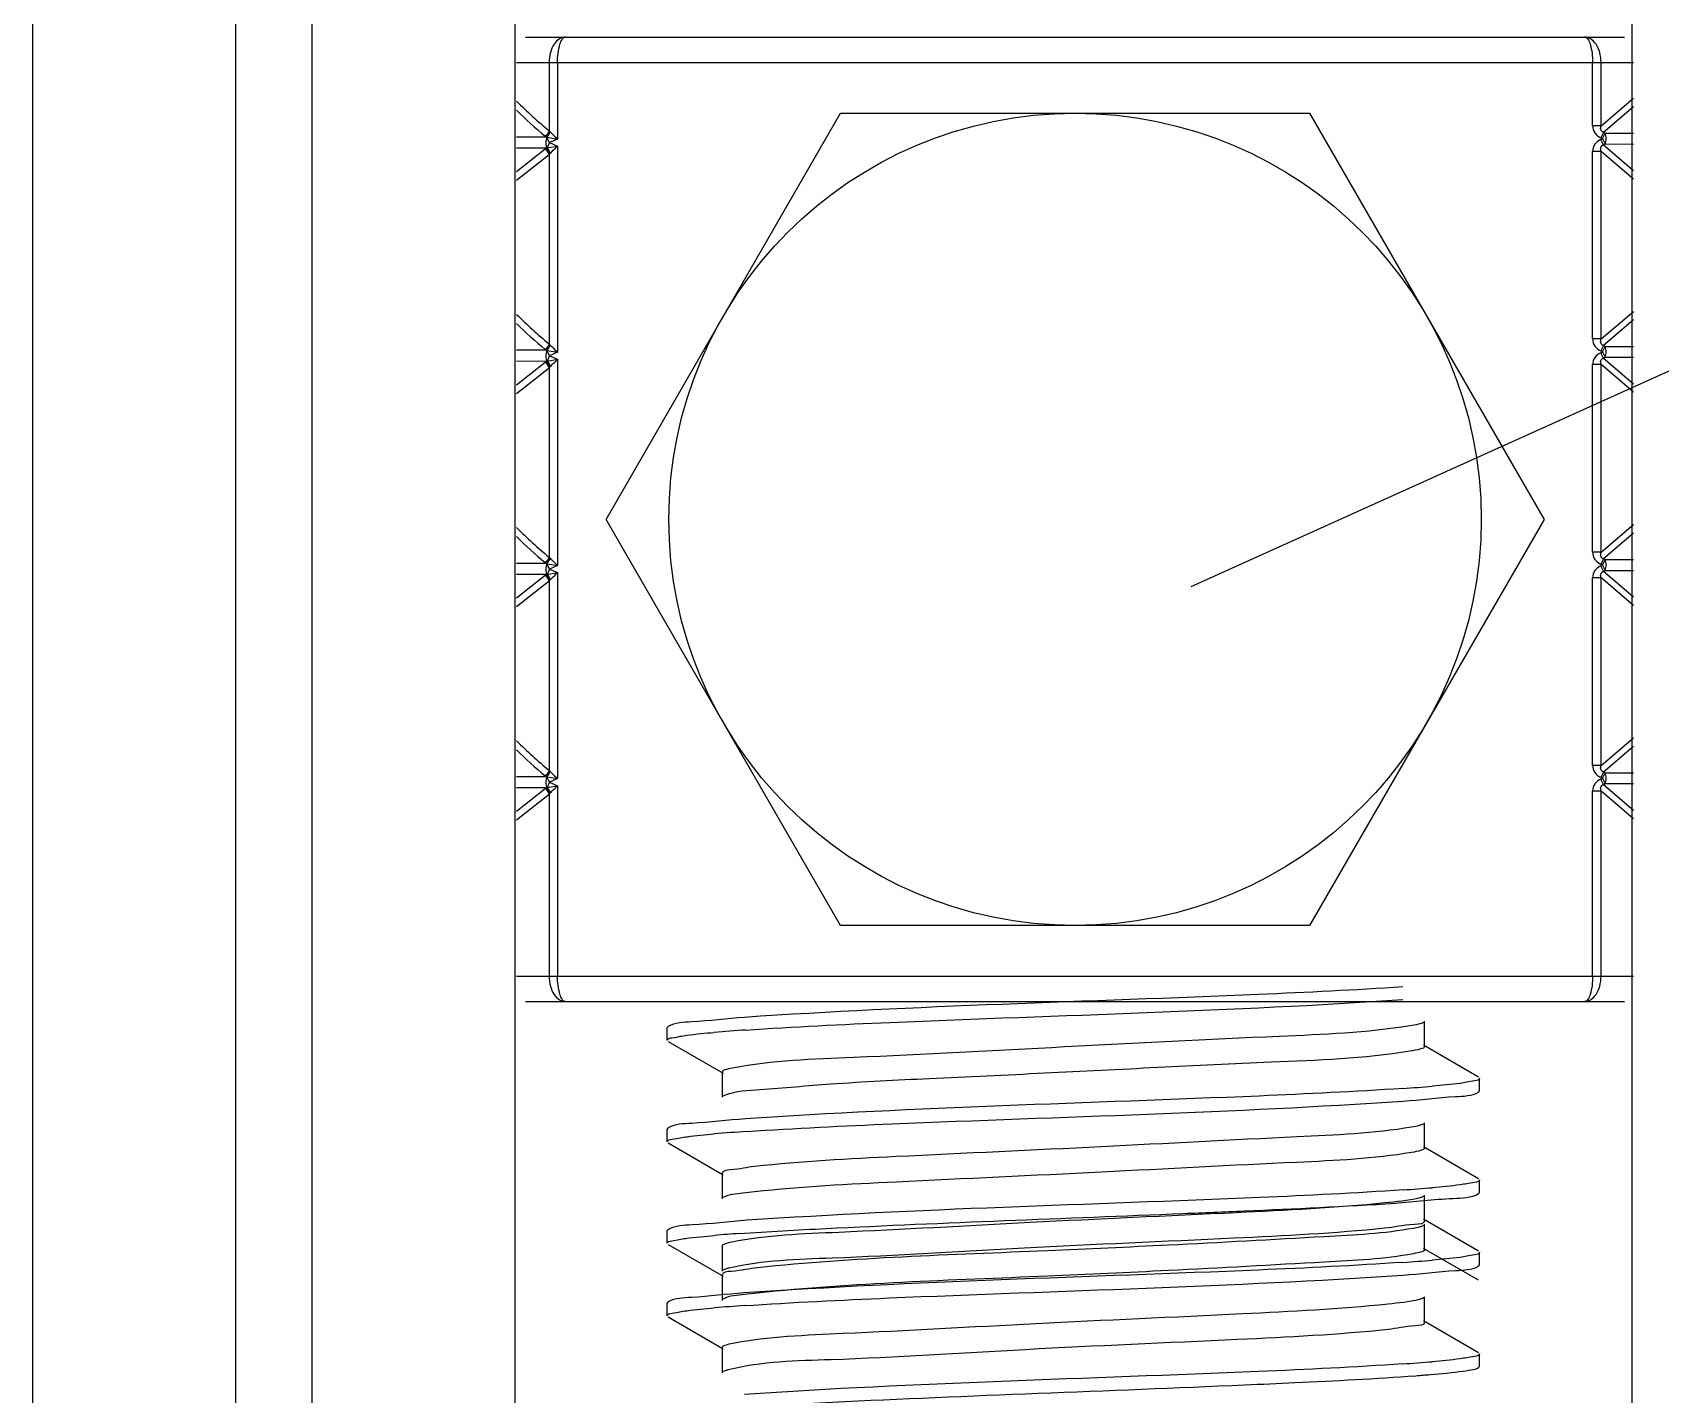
# Model space of a CAD drawing. Extents: x 27938 to 1507990, y 110129 to 923079.
# Drawn here: x 640617.7 to 640999.4, y 380897.3 to 381216.8 of the extents above; entities that cross this region are included whole.
import ezdxf

# ---------------------------------------------------------------- set-up
doc = ezdxf.new("R2010")
doc.units = 0
doc.header["$LTSCALE"] = 1000
doc.header["$MEASUREMENT"] = 0
doc.styles.get("Standard").update_dxf_attribs({"font": 'gbenor.shx', "bigfont": 'gbcbig.shx'})
doc.dimstyles.get("Standard").update_dxf_attribs({"dimtxt": 0.18, "dimasz": 0.18, "dimexe": 0.18, "dimexo": 0.0625, "dimgap": 0.09, "dimtad": 0, "dimtih": 1, "dimtoh": 1, "dimdec": 4, "dimzin": 0, "dimdsep": 46, "dimtxsty": 'Standard', "dimcen": 0.09, "dimadec": 0, "dimazin": 0, "dimtfac": 1, "dimtdec": 4, "dimtofl": 0, "dimtmove": 0, "dimatfit": 3, "dimfxl": 1, "dimtolj": 1, "dimtzin": 0, "dimarcsym": 0})

msp = doc.modelspace()

# ---------------------------------------------------------------- linework, layer by layer
at = {"linetype": 'Continuous'}
for p, q in [((640617.7, 383675.04), (640617.7, 378934.02)), ((640665.32, 383675.04), (640665.32, 378934.02)), ((640683.18, 383675.04), (640683.18, 378934.02)), ((640730.81, 383675.04), (640730.81, 378934.02)), ((640992.75, 383675.04), (640992.75, 378934.02)), ((640733.28, 381215.7), (640991.04, 381215.7)), ((640731.19, 381209.75), (640993.13, 381209.75)), ((640738.81, 381209.75), (640738.81, 381193.75)), ((640740.8, 381209.75), (640740.8, 381191.79)), ((640983.52, 381194.9), (640983.52, 381209.75)), ((640985.5, 381194.9), (640985.5, 381209.75)), ((640985.5, 381194.9), (640993.13, 381201.38)), ((640752.17, 381102.59), (640807.16, 381197.84)), ((640807.16, 381197.84), (640917.15, 381197.84)), ((640917.15, 381197.84), (640972.14, 381102.59)), ((640993.13, 381199.36), (640986.05, 381193.35)), ((640738.98, 381193.55), (640738.81, 381193.75)), ((640739.05, 381193.49), (640738.98, 381193.55)), ((640985.5, 381194.9), (640983.52, 381194.9)), ((640986.05, 381193.35), (640985.45, 381192.09)), ((640986.47, 381193.15), (640986.05, 381193.35)), ((640738.18, 381192.25), (640731.19, 381192.25)), ((640738.15, 381189.64), (640731.19, 381189.66)), ((640731.19, 381184.17), (640737.9, 381189.48)), ((640738.15, 381189.64), (640738.3, 381189.68)), ((640738.31, 381192.23), (640738.18, 381192.25)), ((640738.3, 381189.68), (640738.34, 381189.7)), ((640738.34, 381192.21), (640740.8, 381191.79)), ((640738.89, 381190.95), (640738.34, 381189.7)), ((640738.34, 381189.7), (640740.8, 381190.12)), ((640740.8, 381191.79), (640738.89, 381190.95)), ((640738.89, 381190.95), (640740.8, 381190.12)), ((640740.8, 381190.12), (640740.8, 381141.78)), ((640985.87, 381191.89), (640985.45, 381192.09)), ((640985.45, 381191.69), (640985.87, 381191.89)), ((640986.05, 381190.43), (640985.45, 381191.69)), ((640985.87, 381191.89), (640986.47, 381193.15)), ((640985.87, 381191.89), (640986.47, 381190.63)), ((640986.05, 381190.43), (640986.47, 381190.63)), ((640986.05, 381190.43), (640993.13, 381184.42)), ((640986.47, 381193.15), (640993.13, 381193.15)), ((640986.47, 381190.63), (640993.13, 381190.62)), ((640731.19, 381182.13), (640738.81, 381188.17)), ((640738.81, 381188.17), (640738.96, 381188.33)), ((640738.81, 381188.17), (640738.81, 381143.74)), ((640738.96, 381188.33), (640739.03, 381188.41)), ((640739.03, 381188.41), (640739.08, 381188.45)), ((640985.5, 381188.88), (640983.52, 381188.88)), ((640983.52, 381144.89), (640983.52, 381188.88)), ((640985.5, 381144.89), (640985.5, 381188.88)), ((640993.13, 381182.4), (640985.5, 381188.88)), ((640985.5, 381144.89), (640993.13, 381151.37)), ((640993.13, 381149.35), (640986.05, 381143.34)), ((640738.98, 381143.55), (640738.81, 381143.74)), ((640985.5, 381144.89), (640983.52, 381144.89)), ((640738.18, 381142.25), (640731.19, 381142.25)), ((640738.31, 381142.22), (640738.18, 381142.25)), ((640738.34, 381142.2), (640740.8, 381141.78)), ((640738.89, 381140.95), (640738.34, 381139.69)), ((640738.34, 381139.69), (640740.8, 381140.12)), ((640740.8, 381141.78), (640738.89, 381140.95)), ((640738.89, 381140.95), (640740.8, 381140.12)), ((640739.05, 381143.48), (640738.98, 381143.55)), ((640740.8, 381140.12), (640740.8, 381091.77)), ((640986.05, 381143.34), (640985.45, 381142.08)), ((640985.87, 381141.88), (640985.45, 381142.08)), ((640985.45, 381141.68), (640985.87, 381141.88)), ((640986.05, 381140.42), (640985.45, 381141.68)), ((640985.87, 381141.88), (640986.47, 381143.15)), ((640985.87, 381141.88), (640986.47, 381140.62)), ((640986.47, 381143.15), (640986.05, 381143.34)), ((640986.05, 381140.42), (640986.47, 381140.62)), ((640986.05, 381140.42), (640993.13, 381134.41)), ((640986.47, 381143.15), (640993.13, 381143.14)), ((640986.47, 381140.62), (640993.13, 381140.62)), ((640738.15, 381139.64), (640731.19, 381139.66)), ((640731.19, 381134.16), (640737.9, 381139.47)), ((640731.19, 381132.13), (640738.81, 381138.16)), ((640738.15, 381139.64), (640738.3, 381139.67)), ((640738.3, 381139.67), (640738.34, 381139.69)), ((640738.81, 381138.16), (640738.96, 381138.33)), ((640738.81, 381138.16), (640738.81, 381093.73)), ((640738.96, 381138.33), (640739.03, 381138.4)), ((640739.03, 381138.4), (640739.08, 381138.44)), ((640985.5, 381138.87), (640983.52, 381138.87)), ((640983.52, 381094.89), (640983.52, 381138.87)), ((640985.5, 381094.89), (640985.5, 381138.87)), ((640993.13, 381132.39), (640985.5, 381138.87)), ((640807.16, 381007.34), (640752.17, 381102.59)), ((640972.14, 381102.59), (640917.15, 381007.34)), ((640985.5, 381094.89), (640993.13, 381101.36)), ((640993.13, 381099.34), (640986.05, 381093.34)), ((640985.5, 381094.89), (640983.52, 381094.89)), ((640738.18, 381092.24), (640731.19, 381092.24)), ((640738.31, 381092.21), (640738.18, 381092.24)), ((640738.34, 381092.19), (640740.8, 381091.77)), ((640738.89, 381090.94), (640738.34, 381089.69)), ((640738.98, 381093.54), (640738.81, 381093.73)), ((640740.8, 381091.77), (640738.89, 381090.94)), ((640738.89, 381090.94), (640740.8, 381090.11)), ((640739.05, 381093.47), (640738.98, 381093.54)), ((640986.05, 381093.34), (640985.45, 381092.07)), ((640985.87, 381091.87), (640985.45, 381092.07)), ((640985.45, 381091.68), (640985.87, 381091.87)), ((640986.05, 381090.41), (640985.45, 381091.68)), ((640985.87, 381091.87), (640986.47, 381093.14)), ((640985.87, 381091.87), (640986.47, 381090.61)), ((640986.47, 381093.14), (640986.05, 381093.34)), ((640986.05, 381090.41), (640986.47, 381090.61)), ((640986.05, 381090.41), (640993.13, 381084.4)), ((640986.47, 381093.14), (640993.13, 381093.14)), ((640986.47, 381090.61), (640993.13, 381090.61)), ((640738.15, 381089.63), (640731.19, 381089.65)), ((640731.19, 381084.16), (640737.9, 381089.46)), ((640731.19, 381082.12), (640738.81, 381088.15)), ((640738.15, 381089.63), (640738.3, 381089.67)), ((640738.3, 381089.67), (640738.34, 381089.69)), ((640738.34, 381089.69), (640740.8, 381090.11)), ((640738.81, 381088.15), (640738.96, 381088.32)), ((640738.81, 381088.15), (640738.81, 381043.73)), ((640738.96, 381088.32), (640739.03, 381088.39)), ((640739.03, 381088.39), (640739.08, 381088.43)), ((640740.8, 381090.11), (640740.8, 381041.77)), ((640985.5, 381088.86), (640983.52, 381088.86)), ((640983.52, 381044.88), (640983.52, 381088.86)), ((640985.5, 381044.88), (640985.5, 381088.86)), ((640993.13, 381082.38), (640985.5, 381088.86)), ((640985.5, 381044.88), (640993.13, 381051.36)), ((640993.13, 381049.34), (640986.05, 381043.33)), ((640985.5, 381044.88), (640983.52, 381044.88)), ((640738.18, 381042.23), (640731.19, 381042.23)), ((640738.31, 381042.2), (640738.18, 381042.23)), ((640738.34, 381042.19), (640740.8, 381041.77)), ((640738.89, 381040.93), (640738.34, 381039.68)), ((640738.98, 381043.53), (640738.81, 381043.73)), ((640740.8, 381041.77), (640738.89, 381040.93)), ((640738.89, 381040.93), (640740.8, 381040.1)), ((640739.05, 381043.47), (640738.98, 381043.53)), ((640986.05, 381043.33), (640985.45, 381042.07)), ((640985.87, 381041.87), (640985.45, 381042.07)), ((640985.45, 381041.67), (640985.87, 381041.87)), ((640986.05, 381040.41), (640985.45, 381041.67)), ((640985.87, 381041.87), (640986.47, 381043.13)), ((640985.87, 381041.87), (640986.47, 381040.6)), ((640986.47, 381043.13), (640986.05, 381043.33)), ((640986.05, 381040.41), (640986.47, 381040.6)), ((640986.47, 381043.13), (640993.13, 381043.13)), ((640986.47, 381040.6), (640993.13, 381040.6)), ((640738.15, 381039.62), (640731.19, 381039.64)), ((640731.19, 381034.15), (640737.9, 381039.46)), ((640731.19, 381032.11), (640738.81, 381038.15)), ((640738.15, 381039.62), (640738.3, 381039.66)), ((640738.3, 381039.66), (640738.34, 381039.68)), ((640738.34, 381039.68), (640740.8, 381040.1)), ((640738.81, 381038.15), (640738.96, 381038.31)), ((640738.81, 381038.15), (640738.81, 380995.43)), ((640738.96, 381038.31), (640739.03, 381038.38)), ((640739.03, 381038.38), (640739.08, 381038.43)), ((640740.8, 381040.1), (640740.8, 380995.43)), ((640985.5, 381038.86), (640983.52, 381038.86)), ((640983.52, 380995.43), (640983.52, 381038.86)), ((640985.5, 380995.43), (640985.5, 381038.86)), ((640993.13, 381032.38), (640985.5, 381038.86)), ((640986.05, 381040.41), (640993.13, 381034.39)), ((640917.15, 381007.34), (640807.16, 381007.34)), ((640731.19, 380995.43), (640993.13, 380995.43)), ((640733.28, 380989.48), (640991.04, 380989.48)), ((640766.75, 380983.66), (640766.53, 380983.4)), ((640766.53, 380980.42), (640766.53, 380983.4)), ((640766.53, 380980.42), (640766.53, 380983.4)), ((640944.14, 380978.93), (640944.14, 380984.89)), ((640766.75, 380980.16), (640779.68, 380972.68)), ((640956.8, 380971.75), (640943.88, 380979.23)), ((640779.42, 380972.98), (640779.42, 380967.03)), ((640956.8, 380968.25), (640957.03, 380968.52)), ((640957.03, 380968.52), (640957.03, 380971.49)), ((640957.03, 380968.52), (640957.03, 380971.49)), ((640780.09, 380967.51), (640779.68, 380967.33)), ((640944.14, 380955.12), (640944.14, 380961.07)), ((640766.75, 380959.85), (640766.53, 380959.59)), ((640766.53, 380956.61), (640766.53, 380959.59)), ((640766.53, 380956.61), (640766.53, 380959.59)), ((640766.75, 380956.35), (640779.68, 380948.87)), ((640956.8, 380947.94), (640943.88, 380955.42)), ((640779.42, 380949.17), (640779.42, 380943.21)), ((640957.03, 380944.7), (640957.03, 380947.68)), ((640957.03, 380944.7), (640957.03, 380947.68)), ((640944.14, 380938.13), (640944.14, 380944.08)), ((640956.8, 380944.44), (640957.03, 380944.7)), ((640956.8, 380930.95), (640943.88, 380938.43)), ((640766.75, 380936.03), (640766.53, 380935.77)), ((640766.53, 380932.8), (640766.53, 380935.77)), ((640766.53, 380932.8), (640766.53, 380935.77)), ((640944.14, 380931.31), (640944.14, 380937.26)), ((640766.75, 380932.54), (640779.68, 380925.05)), ((640779.42, 380932.17), (640779.42, 380926.22)), ((640956.8, 380924.13), (640943.88, 380931.61)), ((640957.03, 380927.71), (640957.03, 380930.68)), ((640957.03, 380927.71), (640957.03, 380930.68)), ((640956.8, 380927.45), (640957.03, 380927.71)), ((640779.42, 380925.35), (640779.42, 380919.4)), ((640766.75, 380919.04), (640766.53, 380918.78)), ((640766.53, 380915.8), (640766.53, 380918.78)), ((640766.53, 380915.8), (640766.53, 380918.78)), ((640944.14, 380914.31), (640944.14, 380920.27)), ((640766.75, 380915.54), (640779.68, 380908.06)), ((640956.8, 380907.13), (640943.88, 380914.62)), ((640779.42, 380908.36), (640779.42, 380902.41)), ((640956.8, 380903.63), (640957.03, 380903.9)), ((640957.03, 380903.9), (640957.03, 380906.87)), ((640957.03, 380903.9), (640957.03, 380906.87))]:
    msp.add_line(p, q, dxfattribs=at)
msp.add_circle((640862.16, 381102.59), 95.25, dxfattribs=at)
for centre, radius, start, end in [((640804.75, 381274.19), 104.01, 224.9882, 230.6634), ((640805.24, 381273.23), 105.17, 225.2411, 230.1872), ((640739.08, 381193.87), 1.85, 230.2237, 240.9585), ((640739.05, 381188.02), 1.86, 119.1442, 128.3025), ((640804.75, 381224.19), 104.01, 224.9882, 230.6634), ((640805.24, 381223.23), 105.17, 225.2411, 230.1872), ((640739.08, 381143.87), 1.85, 230.2237, 240.9585), ((640739.05, 381138.01), 1.86, 119.1442, 128.3025), ((640804.75, 381174.18), 104.01, 224.9882, 230.6634), ((640805.24, 381173.22), 105.17, 225.2411, 230.1872), ((640739.08, 381093.86), 1.85, 230.2237, 240.9585), ((640739.05, 381088), 1.86, 119.1442, 128.3025), ((640804.75, 381124.17), 104.01, 224.9882, 230.6634), ((640805.24, 381123.21), 105.17, 225.2411, 230.1872), ((640739.08, 381043.85), 1.85, 230.2237, 240.9585), ((640739.05, 381037.99), 1.86, 119.1442, 128.3025), ((640812.38, 380567.88), 415.84, 93.7876, 94.8061), ((640911.65, 381378.18), 409.97, 273.8296, 274.8033), ((640812.79, 380538.93), 420.99, 93.7545, 94.8055), ((640911.72, 381353.41), 409.01, 273.8359, 274.8035), ((640810.52, 380543.57), 392.45, 93.9506, 94.8036), ((640911.69, 381336.87), 409.46, 273.8329, 274.8033), ((640812.05, 380507.41), 411.68, 93.8155, 94.8057), ((640911.64, 381313.66), 410.07, 273.8289, 274.8033)]:
    msp.add_arc(centre, radius, start, end, dxfattribs=at)
for points, knots in [([(640742.71, 381215.7), (640742.2, 381215.7), (640741.09, 381215.34), (640739.83, 381213.97), (640739, 381212.03), (640738.81, 381210.53), (640738.81, 381209.75)], [0, 0, 0, 0, 0.195972, 0.42512, 0.697797, 1, 1, 1, 1]), ([(640740.8, 381209.75), (640740.8, 381211.18), (640741.01, 381213.12), (640741.77, 381215.15), (640742.43, 381215.7), (640742.71, 381215.7)], [0, 0, 0, 0, 0.657525, 0.871922, 1, 1, 1, 1]), ([(640981.61, 381215.7), (640981.89, 381215.7), (640982.55, 381215.15), (640983.31, 381213.12), (640983.52, 381211.18), (640983.52, 381209.75)], [0, 0, 0, 0, 0.128078, 0.342475, 1, 1, 1, 1]), ([(640985.5, 381209.75), (640985.5, 381210.53), (640985.31, 381212.03), (640984.49, 381213.97), (640983.23, 381215.34), (640982.11, 381215.7), (640981.61, 381215.7)], [0, 0, 0, 0, 0.302203, 0.57488, 0.804028, 1, 1, 1, 1]), ([(640739.05, 381193.49), (640739.19, 381193.36), (640739.78, 381192.81), (640740.35, 381192.23), (640740.8, 381191.79)], [0, 0, 0, 0, 0.225254, 1, 1, 1, 1]), ([(640983.52, 381194.9), (640983.52, 381194.31), (640983.92, 381193.09), (640984.92, 381192.34), (640985.45, 381192.09)], [0, 0, 0, 0, 0.499355, 1, 1, 1, 1]), ([(640986.05, 381193.35), (640985.76, 381193.44), (640985.3, 381194), (640985.43, 381194.61), (640985.5, 381194.9)], [0, 0, 0, 0, 0.502447, 1, 1, 1, 1]), ([(640738.33, 381192.25), (640738.24, 381192.06), (640737.96, 381191.23), (640738.02, 381190.28), (640738.3, 381189.68)], [0, 0, 0, 0, 0.236634, 1, 1, 1, 1]), ([(640738.89, 381190.95), (640738.84, 381191.08), (640738.65, 381191.51), (640738.42, 381191.92), (640738.33, 381192.25)], [0, 0, 0, 0, 0.285481, 1, 1, 1, 1]), ([(640739.08, 381188.45), (640739.22, 381188.57), (640739.8, 381189.12), (640740.36, 381189.68), (640740.8, 381190.12)], [0, 0, 0, 0, 0.226794, 1, 1, 1, 1]), ([(640985.45, 381191.69), (640984.92, 381191.44), (640983.92, 381190.68), (640983.52, 381189.47), (640983.52, 381188.88)], [0, 0, 0, 0, 0.500643, 1, 1, 1, 1]), ([(640985.5, 381188.88), (640985.43, 381189.16), (640985.3, 381189.78), (640985.76, 381190.34), (640986.05, 381190.43)], [0, 0, 0, 0, 0.49632, 1, 1, 1, 1]), ([(640986.47, 381190.63), (640986.65, 381191.01), (640986.78, 381191.89), (640986.65, 381192.76), (640986.47, 381193.15)], [0, 0, 0, 0, 0.500048, 1, 1, 1, 1]), ([(640983.52, 381144.89), (640983.52, 381144.3), (640983.92, 381143.09), (640984.92, 381142.33), (640985.45, 381142.08)], [0, 0, 0, 0, 0.499355, 1, 1, 1, 1]), ([(640986.05, 381143.34), (640985.76, 381143.43), (640985.3, 381143.99), (640985.43, 381144.61), (640985.5, 381144.89)], [0, 0, 0, 0, 0.502447, 1, 1, 1, 1]), ([(640738.33, 381142.24), (640738.24, 381142.05), (640737.96, 381141.23), (640738.02, 381140.27), (640738.3, 381139.67)], [0, 0, 0, 0, 0.236634, 1, 1, 1, 1]), ([(640738.89, 381140.95), (640738.84, 381141.07), (640738.65, 381141.5), (640738.42, 381141.92), (640738.33, 381142.24)], [0, 0, 0, 0, 0.285481, 1, 1, 1, 1]), ([(640739.05, 381143.48), (640739.19, 381143.36), (640739.78, 381142.8), (640740.35, 381142.23), (640740.8, 381141.78)], [0, 0, 0, 0, 0.225254, 1, 1, 1, 1]), ([(640739.08, 381138.44), (640739.22, 381138.56), (640739.8, 381139.11), (640740.36, 381139.68), (640740.8, 381140.12)], [0, 0, 0, 0, 0.226794, 1, 1, 1, 1]), ([(640985.45, 381141.68), (640984.92, 381141.43), (640983.92, 381140.68), (640983.52, 381139.46), (640983.52, 381138.87)], [0, 0, 0, 0, 0.500643, 1, 1, 1, 1]), ([(640985.5, 381138.87), (640985.43, 381139.16), (640985.3, 381139.77), (640985.76, 381140.33), (640986.05, 381140.42)], [0, 0, 0, 0, 0.49632, 1, 1, 1, 1]), ([(640986.47, 381140.62), (640986.65, 381141.01), (640986.78, 381141.88), (640986.65, 381142.76), (640986.47, 381143.15)], [0, 0, 0, 0, 0.500048, 1, 1, 1, 1]), ([(640983.52, 381094.89), (640983.52, 381094.29), (640983.92, 381093.08), (640984.92, 381092.33), (640985.45, 381092.07)], [0, 0, 0, 0, 0.499355, 1, 1, 1, 1]), ([(640986.05, 381093.34), (640985.76, 381093.42), (640985.3, 381093.98), (640985.43, 381094.6), (640985.5, 381094.89)], [0, 0, 0, 0, 0.502447, 1, 1, 1, 1]), ([(640738.33, 381092.23), (640738.24, 381092.05), (640737.96, 381091.22), (640738.02, 381090.27), (640738.3, 381089.67)], [0, 0, 0, 0, 0.236634, 1, 1, 1, 1]), ([(640738.89, 381090.94), (640738.84, 381091.06), (640738.65, 381091.49), (640738.42, 381091.91), (640738.33, 381092.23)], [0, 0, 0, 0, 0.285481, 1, 1, 1, 1]), ([(640739.05, 381093.47), (640739.19, 381093.35), (640739.78, 381092.8), (640740.35, 381092.22), (640740.8, 381091.77)], [0, 0, 0, 0, 0.225254, 1, 1, 1, 1]), ([(640985.45, 381091.68), (640984.92, 381091.42), (640983.92, 381090.67), (640983.52, 381089.46), (640983.52, 381088.86)], [0, 0, 0, 0, 0.500643, 1, 1, 1, 1]), ([(640985.5, 381088.86), (640985.43, 381089.15), (640985.3, 381089.76), (640985.76, 381090.33), (640986.05, 381090.41)], [0, 0, 0, 0, 0.49632, 1, 1, 1, 1]), ([(640986.47, 381090.61), (640986.65, 381091), (640986.78, 381091.87), (640986.65, 381092.75), (640986.47, 381093.14)], [0, 0, 0, 0, 0.500048, 1, 1, 1, 1]), ([(640739.08, 381088.43), (640739.22, 381088.56), (640739.8, 381089.1), (640740.36, 381089.67), (640740.8, 381090.11)], [0, 0, 0, 0, 0.226794, 1, 1, 1, 1]), ([(640983.52, 381044.88), (640983.52, 381044.29), (640983.92, 381043.07), (640984.92, 381042.32), (640985.45, 381042.07)], [0, 0, 0, 0, 0.499355, 1, 1, 1, 1]), ([(640986.05, 381043.33), (640985.76, 381043.41), (640985.3, 381043.98), (640985.43, 381044.59), (640985.5, 381044.88)], [0, 0, 0, 0, 0.502447, 1, 1, 1, 1]), ([(640738.33, 381042.23), (640738.24, 381042.04), (640737.96, 381041.21), (640738.02, 381040.26), (640738.3, 381039.66)], [0, 0, 0, 0, 0.236634, 1, 1, 1, 1]), ([(640738.89, 381040.93), (640738.84, 381041.06), (640738.65, 381041.49), (640738.42, 381041.9), (640738.33, 381042.23)], [0, 0, 0, 0, 0.285481, 1, 1, 1, 1]), ([(640739.05, 381043.47), (640739.19, 381043.34), (640739.78, 381042.79), (640740.35, 381042.21), (640740.8, 381041.77)], [0, 0, 0, 0, 0.225254, 1, 1, 1, 1]), ([(640985.45, 381041.67), (640984.92, 381041.42), (640983.92, 381040.66), (640983.52, 381039.45), (640983.52, 381038.86)], [0, 0, 0, 0, 0.500643, 1, 1, 1, 1]), ([(640986.47, 381040.6), (640986.65, 381040.99), (640986.78, 381041.87), (640986.65, 381042.74), (640986.47, 381043.13)], [0, 0, 0, 0, 0.500048, 1, 1, 1, 1]), ([(640739.08, 381038.43), (640739.22, 381038.55), (640739.8, 381039.1), (640740.36, 381039.66), (640740.8, 381040.1)], [0, 0, 0, 0, 0.226794, 1, 1, 1, 1]), ([(640985.5, 381038.86), (640985.43, 381039.14), (640985.3, 381039.76), (640985.76, 381040.32), (640986.05, 381040.41)], [0, 0, 0, 0, 0.49632, 1, 1, 1, 1]), ([(640738.81, 380995.43), (640738.81, 380994.65), (640739, 380993.15), (640739.83, 380991.21), (640741.09, 380989.84), (640742.2, 380989.48), (640742.71, 380989.48)], [0, 0, 0, 0, 0.302203, 0.57488, 0.804028, 1, 1, 1, 1]), ([(640742.71, 380989.48), (640742.43, 380989.48), (640741.77, 380990.03), (640741.01, 380992.06), (640740.8, 380994), (640740.8, 380995.43)], [0, 0, 0, 0, 0.128078, 0.342475, 1, 1, 1, 1]), ([(640983.52, 380995.43), (640983.52, 380994), (640983.31, 380992.06), (640982.55, 380990.03), (640981.89, 380989.48), (640981.61, 380989.48)], [0, 0, 0, 0, 0.657525, 0.871922, 1, 1, 1, 1]), ([(640981.61, 380989.48), (640982.11, 380989.48), (640983.23, 380989.84), (640984.49, 380991.21), (640985.31, 380993.15), (640985.5, 380994.65), (640985.5, 380995.43)], [0, 0, 0, 0, 0.195972, 0.42512, 0.697797, 1, 1, 1, 1]), ([(640939.02, 380992.94), (640927.76, 380992.17), (640876.31, 380989.69), (640824.8, 380988.5), (640784.67, 380985.78)], [0, 0, 0, 0, 0.219101, 1, 1, 1, 1]), ([(640784.91, 380982.82), (640796.21, 380983.58), (640847.58, 380986.05), (640899.01, 380987.24), (640939.03, 380989.96)], [0, 0, 0, 0, 0.220145, 1, 1, 1, 1]), ([(640784.67, 380985.78), (640780.52, 380985.49), (640774.71, 380984.69), (640768.37, 380984.59), (640766.76, 380983.66)], [0, 0, 0, 0, 0.690488, 1, 1, 1, 1]), ([(640940.63, 380983.78), (640930.53, 380982.17), (640903.45, 380981.08), (640859.99, 380978.9), (640817.31, 380976.51), (640791.17, 380975.68), (640781.84, 380973.9)], [0, 0, 0, 0, 0.192752, 0.509476, 0.820909, 1, 1, 1, 1]), ([(640943.88, 380984.59), (640943.52, 380984.38), (640942.42, 380984.09), (640941.33, 380983.89), (640940.63, 380983.78)], [0, 0, 0, 0, 0.367273, 1, 1, 1, 1]), ([(640766.53, 380980.42), (640766.53, 380980.86), (640768.83, 380981.14), (640769.99, 380981.46), (640771.15, 380981.61)], [0, 0, 0, 0, 0.271407, 1, 1, 1, 1]), ([(640940.63, 380977.82), (640929.89, 380976.11), (640901.22, 380975.06), (640863.7, 380973.06), (640829.3, 380971.44), (640807, 380970.39), (640791.13, 380968.94), (640782.69, 380968.45), (640780.09, 380967.51)], [0, 0, 0, 0, 0.202669, 0.533226, 0.70113, 0.845024, 0.948509, 1, 1, 1, 1]), ([(640944.14, 380978.93), (640944.14, 380978.58), (640942.46, 380978.19), (640941.51, 380977.96), (640940.63, 380977.82)], [0, 0, 0, 0, 0.280154, 1, 1, 1, 1]), ([(640781.84, 380973.9), (640781.23, 380973.78), (640780.53, 380973.63), (640779.42, 380973.23), (640779.42, 380972.98)], [0, 0, 0, 0, 0.71086, 1, 1, 1, 1]), ([(640939.03, 380969.12), (640927.8, 380968.36), (640876.43, 380965.89), (640824.99, 380964.68), (640784.91, 380961.98)], [0, 0, 0, 0, 0.21884, 1, 1, 1, 1]), ([(640939.09, 380966.15), (640943.19, 380966.43), (640948.94, 380967.23), (640955.2, 380967.34), (640956.8, 380968.25)], [0, 0, 0, 0, 0.690253, 1, 1, 1, 1]), ([(640957.03, 380971.49), (640957.03, 380971.06), (640954.74, 380970.77), (640953.58, 380970.46), (640952.43, 380970.31)], [0, 0, 0, 0, 0.271495, 1, 1, 1, 1]), ([(640785.22, 380959.02), (640796.54, 380959.78), (640847.83, 380962.24), (640899.18, 380963.43), (640939.09, 380966.15)], [0, 0, 0, 0, 0.220917, 1, 1, 1, 1]), ([(640784.91, 380961.98), (640780.71, 380961.7), (640774.82, 380960.88), (640768.39, 380960.79), (640766.76, 380959.85)], [0, 0, 0, 0, 0.690736, 1, 1, 1, 1]), ([(640943.88, 380960.77), (640943.57, 380960.59), (640942.62, 380960.33), (640941.68, 380960.14), (640941.09, 380960.04)], [0, 0, 0, 0, 0.373528, 1, 1, 1, 1]), ([(640766.53, 380956.61), (640766.53, 380957.05), (640768.86, 380957.33), (640770.04, 380957.65), (640771.21, 380957.8)], [0, 0, 0, 0, 0.271179, 1, 1, 1, 1]), ([(640941.09, 380960.04), (640932.2, 380958.52), (640907.84, 380957.52), (640867.58, 380955.31), (640825.18, 380953.39), (640798.04, 380952.02), (640787.01, 380950.81)], [0, 0, 0, 0, 0.175288, 0.472203, 0.784406, 1, 1, 1, 1]), ([(640941.09, 380954.09), (640932.2, 380952.57), (640907.84, 380951.56), (640867.58, 380949.36), (640825.18, 380947.44), (640798.04, 380946.06), (640787.01, 380944.85)], [0, 0, 0, 0, 0.175288, 0.472203, 0.784406, 1, 1, 1, 1]), ([(640944.14, 380955.12), (640944.14, 380954.81), (640942.7, 380954.42), (640941.86, 380954.22), (640941.09, 380954.09)], [0, 0, 0, 0, 0.283524, 1, 1, 1, 1]), ([(640787.01, 380950.81), (640785.11, 380950.6), (640783.3, 380950.05), (640779.41, 380949.86), (640779.42, 380949.17)], [0, 0, 0, 0, 0.732764, 1, 1, 1, 1]), ([(640939.09, 380945.31), (640927.9, 380944.55), (640876.61, 380942.08), (640825.26, 380940.86), (640785.22, 380938.19)], [0, 0, 0, 0, 0.218398, 1, 1, 1, 1]), ([(640957.03, 380947.68), (640957.03, 380947.25), (640954.75, 380946.96), (640953.59, 380946.65), (640952.44, 380946.5)], [0, 0, 0, 0, 0.27155, 1, 1, 1, 1]), ([(640787.01, 380944.85), (640786.09, 380944.75), (640783.66, 380944.39), (640781.03, 380944.3), (640779.68, 380943.52)], [0, 0, 0, 0, 0.371684, 1, 1, 1, 1]), ([(640934.82, 380942.26), (640923.27, 380941.11), (640895.51, 380939.69), (640852.79, 380937.84), (640813.39, 380935.5), (640789.89, 380934.7), (640781.64, 380933.05)], [0, 0, 0, 0, 0.227021, 0.543037, 0.835394, 1, 1, 1, 1]), ([(640887.55, 380939.79), (640892.3, 380939.98), (640908.85, 380940.69), (640925.4, 380941.44), (640937.19, 380942.21)], [0, 0, 0, 0, 0.286991, 1, 1, 1, 1]), ([(640943.88, 380943.78), (640943.55, 380943.59), (640940.55, 380942.78), (640937.5, 380942.53), (640934.82, 380942.26)], [0, 0, 0, 0, 0.122947, 1, 1, 1, 1]), ([(640937.19, 380942.21), (640941.74, 380942.51), (640948.1, 380943.39), (640955.04, 380943.43), (640956.8, 380944.44)], [0, 0, 0, 0, 0.692027, 1, 1, 1, 1]), ([(640785.22, 380938.19), (640780.94, 380937.9), (640774.95, 380937.07), (640768.42, 380936.99), (640766.76, 380936.03)], [0, 0, 0, 0, 0.691038, 1, 1, 1, 1]), ([(640783.48, 380935.09), (640790.23, 380935.56), (640824.9, 380937.43), (640859.61, 380938.63), (640887.55, 380939.79)], [0, 0, 0, 0, 0.194747, 1, 1, 1, 1]), ([(640944.14, 380938.13), (640944.14, 380937.28), (640939.33, 380937.25), (640937.15, 380936.54), (640934.82, 380936.31)], [0, 0, 0, 0, 0.265303, 1, 1, 1, 1]), ([(640766.53, 380932.8), (640766.53, 380933.21), (640768.67, 380933.5), (640769.77, 380933.8), (640770.85, 380933.94)], [0, 0, 0, 0, 0.272497, 1, 1, 1, 1]), ([(640934.82, 380936.31), (640923.06, 380935.13), (640894.83, 380933.69), (640851.58, 380931.9), (640812.24, 380929.34), (640788.92, 380928.82), (640781.03, 380926.97)], [0, 0, 0, 0, 0.230195, 0.549984, 0.842214, 1, 1, 1, 1]), ([(640941.52, 380936.3), (640934.64, 380935.04), (640915.39, 380934.1), (640896.26, 380932.93), (640884.06, 380932.35)], [0, 0, 0, 0, 0.364269, 1, 1, 1, 1]), ([(640943.88, 380936.96), (640943.61, 380936.8), (640942.81, 380936.56), (640942.02, 380936.39), (640941.52, 380936.3)], [0, 0, 0, 0, 0.380472, 1, 1, 1, 1]), ([(640781.64, 380933.05), (640781.07, 380932.94), (640780.42, 380932.79), (640779.42, 380932.41), (640779.42, 380932.17)], [0, 0, 0, 0, 0.707546, 1, 1, 1, 1]), ([(640884.06, 380932.35), (640874.61, 380931.89), (640842.49, 380930.32), (640810.29, 380929.44), (640787.72, 380927.07)], [0, 0, 0, 0, 0.294359, 1, 1, 1, 1]), ([(640941.52, 380930.35), (640934.64, 380929.08), (640915.39, 380928.15), (640896.26, 380926.98), (640884.06, 380926.39)], [0, 0, 0, 0, 0.364269, 1, 1, 1, 1]), ([(640944.14, 380931.31), (640944.14, 380931.04), (640942.93, 380930.64), (640942.18, 380930.47), (640941.52, 380930.35)], [0, 0, 0, 0, 0.287487, 1, 1, 1, 1]), ([(640957.03, 380930.68), (640957.03, 380930.25), (640954.74, 380929.97), (640953.59, 380929.65), (640952.43, 380929.5)], [0, 0, 0, 0, 0.271522, 1, 1, 1, 1]), ([(640787.72, 380927.07), (640785.65, 380926.85), (640783.68, 380926.24), (640779.41, 380926.11), (640779.42, 380925.35)], [0, 0, 0, 0, 0.733679, 1, 1, 1, 1]), ([(640781.03, 380926.97), (640780.75, 380926.91), (640780.3, 380926.79), (640779.85, 380926.62), (640779.68, 380926.52)], [0, 0, 0, 0, 0.595252, 1, 1, 1, 1]), ([(640939.06, 380928.32), (640927.78, 380927.55), (640876.26, 380925.07), (640824.67, 380923.88), (640784.49, 380921.14)], [0, 0, 0, 0, 0.219186, 1, 1, 1, 1]), ([(640884.06, 380926.39), (640874.61, 380925.94), (640842.49, 380924.37), (640810.29, 380923.49), (640787.72, 380921.12)], [0, 0, 0, 0, 0.294359, 1, 1, 1, 1]), ([(640939.02, 380925.34), (640943.14, 380925.62), (640948.91, 380926.42), (640955.2, 380926.53), (640956.8, 380927.45)], [0, 0, 0, 0, 0.690318, 1, 1, 1, 1]), ([(640784.65, 380918.18), (640795.94, 380918.94), (640847.39, 380921.42), (640898.91, 380922.61), (640939.02, 380925.34)], [0, 0, 0, 0, 0.219537, 1, 1, 1, 1]), ([(640784.49, 380921.14), (640780.39, 380920.87), (640774.63, 380920.07), (640768.36, 380919.96), (640766.76, 380919.04)], [0, 0, 0, 0, 0.690304, 1, 1, 1, 1]), ([(640787.72, 380921.12), (640786.71, 380921.01), (640784.05, 380920.62), (640781.15, 380920.56), (640779.68, 380919.7)], [0, 0, 0, 0, 0.373733, 1, 1, 1, 1]), ([(640935.57, 380918.52), (640924.21, 380917.35), (640896.66, 380915.94), (640854, 380914.07), (640814.23, 380911.77), (640790.38, 380910.9), (640781.89, 380909.29)], [0, 0, 0, 0, 0.22252, 0.537346, 0.83163, 1, 1, 1, 1]), ([(640943.88, 380919.97), (640943.58, 380919.79), (640940.82, 380919.02), (640938.02, 380918.78), (640935.57, 380918.52)], [0, 0, 0, 0, 0.125114, 1, 1, 1, 1]), ([(640766.53, 380915.8), (640766.53, 380916.23), (640768.8, 380916.52), (640769.95, 380916.83), (640771.1, 380916.98)], [0, 0, 0, 0, 0.271566, 1, 1, 1, 1]), ([(640935.57, 380912.57), (640923.85, 380911.35), (640895.47, 380909.91), (640851.86, 380908.12), (640812.2, 380905.45), (640788.67, 380905.07), (640780.83, 380903.11)], [0, 0, 0, 0, 0.22805, 0.549566, 0.843677, 1, 1, 1, 1]), ([(640944.14, 380914.31), (640944.14, 380913.53), (640939.74, 380913.43), (640937.71, 380912.79), (640935.57, 380912.57)], [0, 0, 0, 0, 0.266019, 1, 1, 1, 1]), ([(640781.89, 380909.29), (640781.27, 380909.17), (640780.55, 380909.01), (640779.42, 380908.62), (640779.42, 380908.36)], [0, 0, 0, 0, 0.710787, 1, 1, 1, 1]), ([(640780.83, 380903.11), (640780.6, 380903.05), (640780.21, 380902.94), (640779.82, 380902.79), (640779.68, 380902.71)], [0, 0, 0, 0, 0.587983, 1, 1, 1, 1]), ([(640939.02, 380904.5), (640927.76, 380903.74), (640876.31, 380901.26), (640824.79, 380900.06), (640784.65, 380897.34)], [0, 0, 0, 0, 0.219112, 1, 1, 1, 1]), ([(640957.03, 380906.87), (640957.03, 380906.44), (640954.74, 380906.15), (640953.58, 380905.84), (640952.43, 380905.69)], [0, 0, 0, 0, 0.27149, 1, 1, 1, 1]), ([(640953.21, 380902.82), (640954, 380902.93), (640955.2, 380903.14), (640956.42, 380903.42), (640956.8, 380903.63)], [0, 0, 0, 0, 0.642632, 1, 1, 1, 1]), ([(640781.99, 380894.18), (640789.71, 380894.74), (640829.68, 380896.86), (640869.67, 380898.18), (640901.91, 380899.59)], [0, 0, 0, 0, 0.19365, 1, 1, 1, 1]), ([(640901.91, 380899.59), (640905.84, 380899.76), (640919.23, 380900.38), (640932.62, 380901.04), (640942.06, 380901.74)], [0, 0, 0, 0, 0.293781, 1, 1, 1, 1]), ([(640942.06, 380901.74), (640943.2, 380901.83), (640946.93, 380902.12), (640950.65, 380902.45), (640953.21, 380902.82)], [0, 0, 0, 0, 0.307477, 1, 1, 1, 1])]:
    msp.add_open_spline(points, degree=3, knots=knots, dxfattribs=at)
for points in [[(640738.81, 381193.75), (640738.69, 381193.23), (640738.33, 381192.75), (640737.9, 381192.45)], [(640738.98, 381193.55), (640738.86, 381193.06), (640738.58, 381192.58), (640738.18, 381192.25)], [(640738.31, 381192.23), (640738.66, 381192.56), (640738.95, 381193.01), (640739.05, 381193.49)], [(640738.81, 381188.17), (640738.69, 381188.69), (640738.34, 381189.18), (640737.9, 381189.48)], [(640738.96, 381188.33), (640738.84, 381188.83), (640738.55, 381189.32), (640738.15, 381189.64)], [(640739.03, 381188.41), (640738.93, 381188.88), (640738.67, 381189.35), (640738.3, 381189.68)], [(640739.08, 381188.45), (640738.97, 381188.92), (640738.7, 381189.38), (640738.34, 381189.7)], [(640738.81, 381143.74), (640738.69, 381143.23), (640738.33, 381142.74), (640737.9, 381142.44)], [(640738.98, 381143.55), (640738.86, 381143.05), (640738.58, 381142.57), (640738.18, 381142.25)], [(640738.31, 381142.22), (640738.66, 381142.55), (640738.95, 381143), (640739.05, 381143.48)], [(640738.81, 381138.16), (640738.69, 381138.68), (640738.34, 381139.17), (640737.9, 381139.47)], [(640738.96, 381138.33), (640738.84, 381138.83), (640738.55, 381139.31), (640738.15, 381139.64)], [(640739.03, 381138.4), (640738.93, 381138.88), (640738.67, 381139.34), (640738.3, 381139.67)], [(640739.08, 381138.44), (640738.97, 381138.91), (640738.7, 381139.37), (640738.34, 381139.69)], [(640738.81, 381093.73), (640738.69, 381093.22), (640738.33, 381092.73), (640737.9, 381092.44)], [(640738.98, 381093.54), (640738.86, 381093.04), (640738.58, 381092.56), (640738.18, 381092.24)], [(640738.31, 381092.21), (640738.66, 381092.55), (640738.95, 381093), (640739.05, 381093.47)], [(640738.81, 381088.15), (640738.69, 381088.67), (640738.34, 381089.16), (640737.9, 381089.46)], [(640738.96, 381088.32), (640738.84, 381088.82), (640738.55, 381089.31), (640738.15, 381089.63)], [(640739.03, 381088.39), (640738.93, 381088.87), (640738.67, 381089.34), (640738.3, 381089.67)], [(640739.08, 381088.43), (640738.97, 381088.91), (640738.7, 381089.36), (640738.34, 381089.69)], [(640738.81, 381043.73), (640738.69, 381043.21), (640738.33, 381042.73), (640737.9, 381042.43)], [(640738.98, 381043.53), (640738.86, 381043.04), (640738.58, 381042.56), (640738.18, 381042.23)], [(640738.31, 381042.2), (640738.66, 381042.54), (640738.95, 381042.99), (640739.05, 381043.47)], [(640738.81, 381038.15), (640738.69, 381038.66), (640738.34, 381039.16), (640737.9, 381039.46)], [(640738.96, 381038.31), (640738.84, 381038.81), (640738.55, 381039.3), (640738.15, 381039.62)], [(640739.03, 381038.38), (640738.93, 381038.86), (640738.67, 381039.33), (640738.3, 381039.66)], [(640739.08, 381038.43), (640738.97, 381038.9), (640738.7, 381039.35), (640738.34, 381039.68)], [(640771.15, 380981.61), (640773.27, 380981.88), (640775.4, 380982.08), (640777.54, 380982.26)], [(640952.43, 380970.31), (640950.28, 380970.03), (640948.13, 380969.83), (640945.98, 380969.65)], [(640771.21, 380957.8), (640773.31, 380958.07), (640775.41, 380958.27), (640777.52, 380958.45)], [(640952.44, 380946.5), (640950.29, 380946.22), (640948.13, 380946.02), (640945.97, 380945.83)], [(640770.85, 380933.94), (640773.11, 380934.24), (640775.38, 380934.45), (640777.65, 380934.65)], [(640952.43, 380929.5), (640950.29, 380929.22), (640948.13, 380929.02), (640945.97, 380928.84)], [(640771.1, 380916.98), (640773.25, 380917.26), (640775.4, 380917.46), (640777.56, 380917.64)], [(640952.43, 380905.69), (640950.28, 380905.41), (640948.13, 380905.21), (640945.98, 380905.03)]]:
    msp.add_open_spline(points, degree=3, dxfattribs=at)

# ---------------------------------------------------------------- leaders
msp.add_leader([(640889.38, 381086.87), (641878.73, 381533.33)], dimstyle='Standard', override={"dimgap": 20, "dimtad": 0})

doc.saveas('drawing.dxf')
